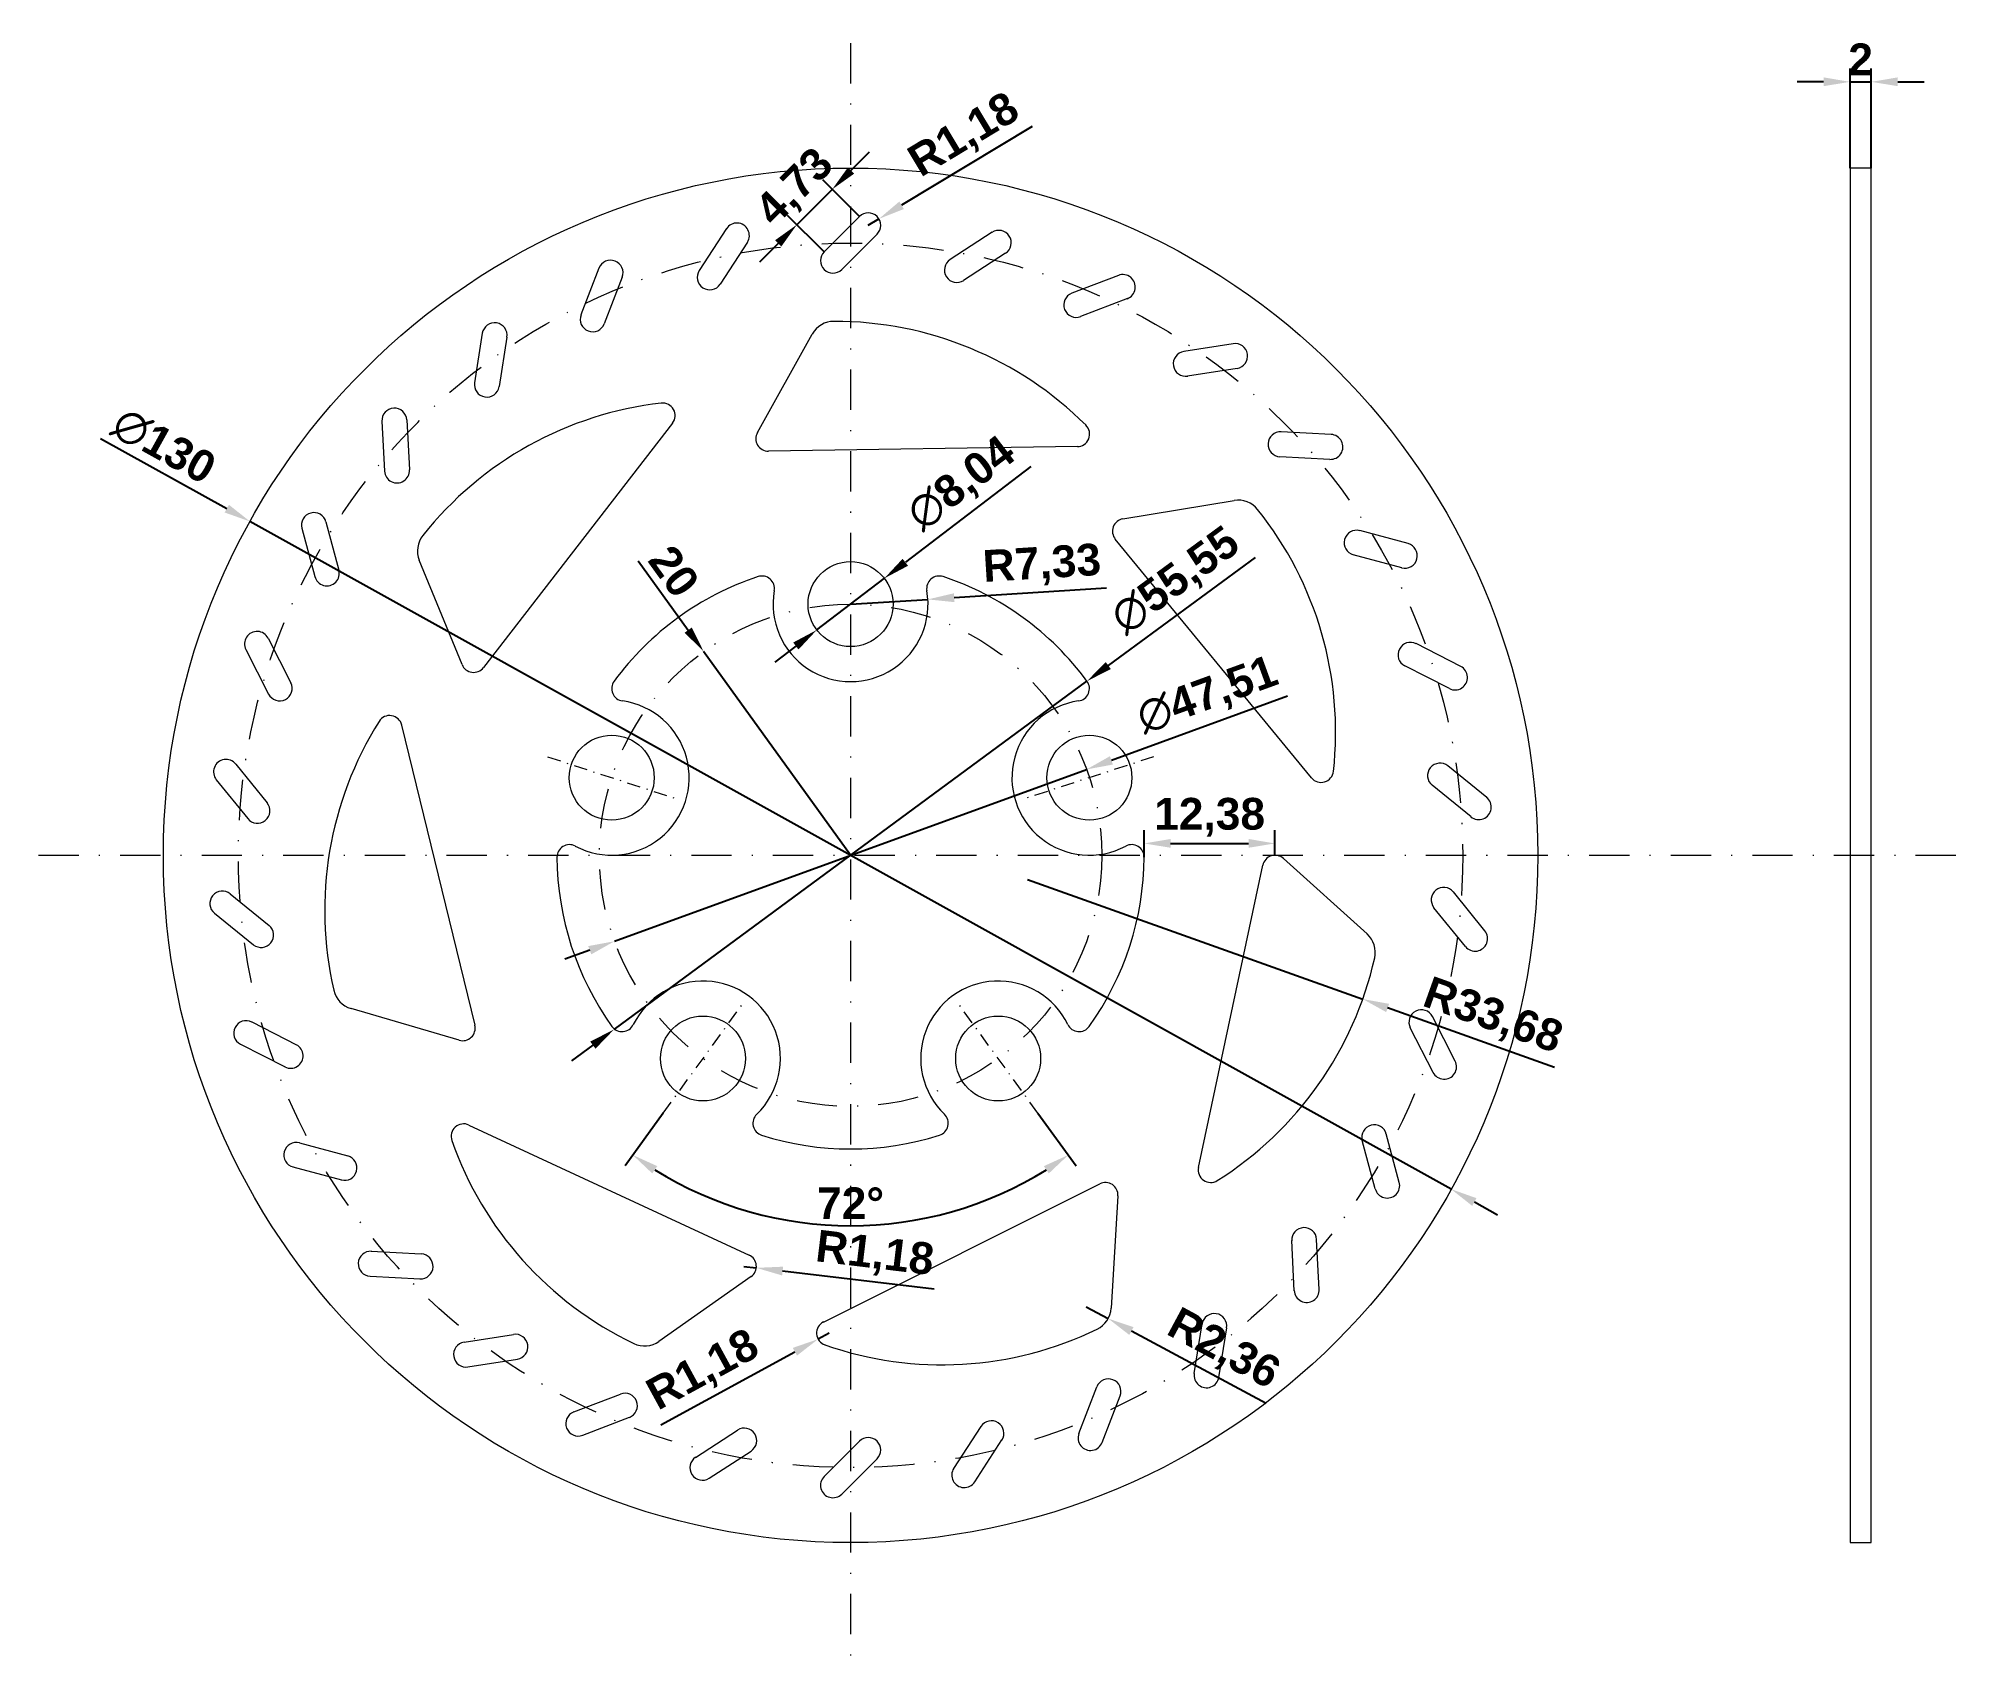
# Model space of a CAD drawing. Header units: millimetres. Extents: x -5 to 177, y -5 to 149.
import ezdxf

# ---------------------------------------------------------------- set-up
doc = ezdxf.new("R2010")
doc.units = ezdxf.units.MM
doc.linetypes.add('TRAZO_Y_PUNTO', pattern=[25.4, 12.7, -6.35, 0, -6.35])
for name, color, linetype, lineweight in [('01_Contornos', 7, 'Continuous', 20), ('03_Ejes', 1, 'TRAZO_Y_PUNTO', 18), ('04_Cotas', 3, 'Continuous', 18)]:
    doc.layers.add(name, color=color, linetype=linetype, lineweight=lineweight)
doc.styles.add('EstiloCota', font='arialbd.ttf', dxfattribs={"height": 3})
doc.dimstyles.new('CotasUNE', dxfattribs={"dimtxt": 3, "dimasz": 2.5, "dimexe": 1.25, "dimexo": 0, "dimtad": 1, "dimtxsty": 'EstiloCota', "dimcen": 2.5, "dimclrd": 256, "dimclrt": 256, "dimadec": 0, "dimazin": 0, "dimtfac": 1, "dimtix": 1, "dimtmove": 0, "dimatfit": 3, "dimfxl": 1, "dimarcsym": 0})

# ---------------------------------------------------------------- blocks, each defined once
blk = doc.blocks.new('*U9')
at = {"layer": '01_Contornos'}
for p, q in [((0.84, 2.51), (-2.51, -0.84)), ((2.51, 0.84), (-0.84, -2.51))]:
    blk.add_line(p, q, dxfattribs=at)
for centre, start, end in [((1.67, 1.67), 315, 135), ((-1.67, -1.67), 135, 315)]:
    blk.add_arc(centre, 1.18, start, end, dxfattribs=at)
blk = doc.blocks.new('*U10')
at = {"layer": '01_Contornos', "color": 0, "linetype": 'ByBlock', "lineweight": -2, "transparency": 16777216}
blk.add_blockref('*U9', (65, 122.91), dxfattribs=at)
for p, rotation in [((52.96, 121.64), 11.99999999999999), ((77.04, 121.64), 348.0000000000001), ((41.45, 117.9), 23.99999999999997), ((88.55, 117.9), 336), ((30.96, 111.85), 36), ((99.04, 111.85), 324.0000000000001), ((21.97, 103.75), 48), ((108.03, 103.75), 312), ((14.85, 93.95), 59.99999999999999), ((115.15, 93.95), 300.0000000000001), ((9.93, 82.89), 72), ((120.07, 82.89), 288.0000000000001), ((7.41, 71.05), 83.99999999999999), ((122.59, 71.05), 276.0000000000001), ((7.41, 58.95), 95.99999999999999), ((122.59, 58.95), 264), ((9.93, 47.11), 108), ((120.07, 47.11), 252.0000000000001), ((14.85, 36.05), 120), ((115.15, 36.05), 240), ((21.97, 26.25), 132), ((108.03, 26.25), 228), ((30.96, 18.15), 144), ((99.04, 18.15), 216), ((41.45, 12.1), 156.0000000000001), ((88.55, 12.1), 204), ((52.96, 8.36), 168.0000000000001), ((77.04, 8.36), 192), ((65, 7.09), 180)]:
    blk.add_blockref('*U9', p, dxfattribs=dict(at, rotation=rotation))
blk = doc.blocks.new('*U11')
at = {"layer": '01_Contornos', "color": 7}
for p, q in [((-0.32, 15.17), (7.6, 8.03)), ((-8.35, -14.05), (-2.27, 14.54))]:
    blk.add_line(p, q, dxfattribs=at)
for centre, radius, start, end in [((-1.11, 14.29), 1.18, 47.9832, 167.9832), ((6.02, 6.28), 2.36, 347.2429, 47.9832), ((-24.53, 13.2), 33.68, 302.2258, 347.2429), ((-7.2, -14.29), 1.18, 167.9832, 302.3136)]:
    blk.add_arc(centre, radius, start, end, dxfattribs=at)
blk = doc.blocks.new('*U12')
at = {"layer": '01_Contornos', "color": 0, "linetype": 'ByBlock', "lineweight": -2, "transparency": 16777216}
for p, rotation in [((70.9, 108.67), 102.8571428571428), ((34.54, 96.84), 154.2857142857143), ((102.82, 87.61), 51.4285714285714), ((21.11, 61.04), 205.7142857142858), ((40.73, 28.22), 257.1428571428572), ((78.63, 23.09), 308.5714285714286)]:
    blk.add_blockref('*U11', p, dxfattribs=dict(at, rotation=rotation))
blk.add_blockref('*U11', (106.26, 49.53), dxfattribs=at)
blk = doc.blocks.new('*D14')
at = {"layer": '04_Cotas', "lineweight": -2, "transparency": 16777216}
for p, q in [((110.06, 99.97), (96.17, 89.75)), ((49.43, 55.33), (94.16, 88.27)), ((47.42, 53.85), (45.41, 52.36))]:
    blk.add_line(p, q, dxfattribs=at)
at = {"layer": '04_Cotas', "transparency": 16777216}
for points in [[(95.93, 90.08), (96.42, 89.41), (94.16, 88.27)], [(47.17, 54.18), (47.67, 53.51), (49.43, 55.33)]]:
    blk.add_solid(points, dxfattribs=at)
at = {"layer": 'Defpoints', "color": 0}
for p in [(94.16, 88.27), (49.43, 55.33)]:
    blk.add_point(p, dxfattribs=at)
at = {"layer": '04_Cotas', "transparency": 16777216, "insert": (102.62, 97.64), "char_height": 3, "attachment_point": 5, "rotation": 36.3675, "style": 'EstiloCota'}
blk.add_mtext('∅55,55', dxfattribs=at)
blk = doc.blocks.new('*D18')
at = {"layer": '04_Cotas', "lineweight": -2, "transparency": 16777216}
for p, q in [((88.99, 140.72), (76.62, 133.28)), ((73.47, 131.38), (74.48, 131.99))]:
    blk.add_line(p, q, dxfattribs=at)
at = {"layer": '04_Cotas', "transparency": 16777216}
blk.add_solid([(76.41, 133.63), (76.84, 132.92), (74.48, 131.99)], dxfattribs=at)
at = {"layer": 'Defpoints', "color": 0}
for p in [(73.47, 131.38), (74.48, 131.99)]:
    blk.add_point(p, dxfattribs=at)
at = {"layer": '04_Cotas', "transparency": 16777216, "insert": (82.61, 139.76), "char_height": 3, "attachment_point": 5, "rotation": 31.0538, "style": 'EstiloCota'}
blk.add_mtext('R1,18', dxfattribs=at)
blk = doc.blocks.new('*D19')
at = {"layer": '04_Cotas', "lineweight": -2, "transparency": 16777216}
for p, q in [((71.83, 136.55), (73.6, 138.32)), ((66.72, 131.44), (70.06, 134.78)), ((64.95, 129.67), (63.18, 127.9))]:
    blk.add_line(p, q, dxfattribs=at)
at = {"layer": '04_Cotas', "color": 0, "lineweight": -2, "transparency": 16777216}
for p, q in [((72.63, 132.21), (69.18, 135.67)), ((69.29, 128.87), (65.84, 132.32))]:
    blk.add_line(p, q, dxfattribs=at)
at = {"layer": '04_Cotas', "transparency": 16777216}
for points in [[(71.54, 136.85), (72.13, 136.26), (70.06, 134.78)], [(64.66, 129.97), (65.25, 129.38), (66.72, 131.44)]]:
    blk.add_solid(points, dxfattribs=at)
at = {"layer": 'Defpoints', "color": 0}
for p in [(70.06, 134.78), (72.63, 132.21), (69.29, 128.87)]:
    blk.add_point(p, dxfattribs=at)
at = {"layer": '04_Cotas', "transparency": 16777216, "insert": (66.65, 134.86), "char_height": 3, "attachment_point": 5, "rotation": 45, "style": 'EstiloCota'}
blk.add_mtext('4,73', dxfattribs=at)
blk = doc.blocks.new('*D20')
at = {"layer": '04_Cotas', "lineweight": -2, "transparency": 16777216}
for p, q in [((51.71, 99.66), (56.44, 93.09)), ((71.8, 71.8), (57.9, 91.07))]:
    blk.add_line(p, q, dxfattribs=at)
at = {"layer": '04_Cotas', "transparency": 16777216}
blk.add_solid([(56.78, 93.34), (56.1, 92.85), (57.9, 91.07)], dxfattribs=at)
at = {"layer": 'Defpoints', "color": 0}
for p in [(57.9, 91.07), (71.8, 71.8)]:
    blk.add_point(p, dxfattribs=at)
at = {"layer": '04_Cotas', "transparency": 16777216, "insert": (55.09, 98.65), "char_height": 3, "attachment_point": 5, "rotation": 305.7911, "style": 'EstiloCota'}
blk.add_mtext('20', dxfattribs=at)
blk = doc.blocks.new('*D21')
at = {"layer": '04_Cotas', "color": 0, "lineweight": -2, "transparency": 16777216}
for p, q in [((54.08, 47.42), (50.47, 42.44)), ((89.51, 47.42), (93.13, 42.44))]:
    blk.add_line(p, q, dxfattribs=at)
at = {"layer": '04_Cotas', "lineweight": -2, "transparency": 16777216}
blk.add_arc((71.8, 71.8), 35.04, 238.0893, 301.9107, dxfattribs=at)
at = {"layer": '04_Cotas', "transparency": 16777216}
for points in [[(53.04, 41.71), (53.51, 42.4), (51.2, 43.45)], [(90.08, 42.4), (90.55, 41.71), (92.39, 43.45)]]:
    blk.add_solid(points, dxfattribs=at)
at = {"layer": 'Defpoints', "color": 0}
for p in [(61.59, 57.74), (82.01, 57.74), (54.08, 47.42), (89.51, 47.42), (64.51, 37.53)]:
    blk.add_point(p, dxfattribs=at)
at = {"layer": '04_Cotas', "transparency": 16777216, "insert": (71.8, 38.89), "char_height": 3, "attachment_point": 5, "style": 'EstiloCota'}
blk.add_mtext('72°', dxfattribs=at)
blk = doc.blocks.new('*D22')
at = {"layer": '04_Cotas', "lineweight": -2, "transparency": 16777216}
for p, q in [((69.76, 26.61), (68.73, 26.04)), ((53.86, 17.93), (66.53, 24.84))]:
    blk.add_line(p, q, dxfattribs=at)
at = {"layer": '04_Cotas', "transparency": 16777216}
blk.add_solid([(66.33, 25.21), (66.73, 24.48), (68.73, 26.04)], dxfattribs=at)
at = {"layer": 'Defpoints', "color": 0}
for p in [(68.73, 26.04), (69.76, 26.61)]:
    blk.add_point(p, dxfattribs=at)
at = {"layer": '04_Cotas', "transparency": 16777216, "insert": (57.92, 22.95), "char_height": 3, "attachment_point": 5, "rotation": 28.6101, "style": 'EstiloCota'}
blk.add_mtext('R1,18', dxfattribs=at)
blk = doc.blocks.new('*D23')
at = {"layer": '04_Cotas', "lineweight": -2, "transparency": 16777216}
for p, q in [((94.09, 29.1), (96.17, 27.98)), ((111.12, 19.94), (98.37, 26.8))]:
    blk.add_line(p, q, dxfattribs=at)
at = {"layer": '04_Cotas', "transparency": 16777216}
blk.add_solid([(98.56, 27.17), (98.17, 26.43), (96.17, 27.98)], dxfattribs=at)
at = {"layer": 'Defpoints', "color": 0}
for p in [(94.09, 29.1), (96.17, 27.98)]:
    blk.add_point(p, dxfattribs=at)
at = {"layer": '04_Cotas', "transparency": 16777216, "insert": (107.01, 24.95), "char_height": 3, "attachment_point": 5, "rotation": 331.7138, "style": 'EstiloCota'}
blk.add_mtext('R2,36', dxfattribs=at)
blk = doc.blocks.new('*D24')
at = {"layer": '04_Cotas', "lineweight": -2, "transparency": 16777216}
for p, q in [((61.71, 32.92), (62.88, 32.78)), ((79.7, 30.75), (65.37, 32.48))]:
    blk.add_line(p, q, dxfattribs=at)
at = {"layer": '04_Cotas', "transparency": 16777216}
blk.add_solid([(65.42, 32.89), (65.32, 32.06), (62.88, 32.78)], dxfattribs=at)
at = {"layer": 'Defpoints', "color": 0}
for p in [(61.71, 32.92), (62.88, 32.78)]:
    blk.add_point(p, dxfattribs=at)
at = {"layer": '04_Cotas', "transparency": 16777216, "insert": (74.07, 33.91), "char_height": 3, "attachment_point": 5, "rotation": 353.1391, "style": 'EstiloCota'}
blk.add_mtext('R1,18', dxfattribs=at)
blk = doc.blocks.new('*D25')
at = {"layer": '04_Cotas', "lineweight": -2, "transparency": 16777216}
for p, q in [((96.02, 97.05), (81.61, 96.16)), ((71.8, 95.55), (79.11, 96))]:
    blk.add_line(p, q, dxfattribs=at)
at = {"layer": '04_Cotas', "transparency": 16777216}
blk.add_solid([(81.58, 96.58), (81.63, 95.74), (79.11, 96)], dxfattribs=at)
at = {"layer": 'Defpoints', "color": 0}
for p in [(71.8, 95.55), (79.11, 96)]:
    blk.add_point(p, dxfattribs=at)
at = {"layer": '04_Cotas', "transparency": 16777216, "insert": (89.91, 99.15), "char_height": 3, "attachment_point": 5, "rotation": 3.548, "style": 'EstiloCota'}
blk.add_mtext('R7,33', dxfattribs=at)
blk = doc.blocks.new('*D26')
at = {"layer": '04_Cotas', "color": 0, "lineweight": -2, "transparency": 16777216}
for p, q in [((99.57, 71.62), (99.57, 74.17)), ((111.94, 71.8), (111.94, 74.17))]:
    blk.add_line(p, q, dxfattribs=at)
at = {"layer": '04_Cotas', "lineweight": -2, "transparency": 16777216}
blk.add_line((102.07, 72.92), (109.44, 72.92), dxfattribs=at)
at = {"layer": '04_Cotas', "transparency": 16777216}
for points in [[(102.07, 73.34), (102.07, 72.51), (99.57, 72.92)], [(109.44, 73.34), (109.44, 72.51), (111.94, 72.92)]]:
    blk.add_solid(points, dxfattribs=at)
at = {"layer": 'Defpoints', "color": 0}
for p in [(111.94, 72.92), (99.57, 71.62), (111.94, 71.8)]:
    blk.add_point(p, dxfattribs=at)
at = {"layer": '04_Cotas', "transparency": 16777216, "insert": (105.76, 75.39), "char_height": 3, "attachment_point": 5, "style": 'EstiloCota'}
blk.add_mtext('12,38', dxfattribs=at)
blk = doc.blocks.new('*D28')
at = {"layer": '04_Cotas', "lineweight": -2, "transparency": 16777216}
for p, q in [((88.53, 69.52), (120.25, 58.2)), ((138.39, 51.72), (122.6, 57.36))]:
    blk.add_line(p, q, dxfattribs=at)
at = {"layer": '04_Cotas', "transparency": 16777216}
blk.add_solid([(122.74, 57.75), (122.46, 56.97), (120.25, 58.2)], dxfattribs=at)
at = {"layer": 'Defpoints', "color": 0}
for p in [(88.53, 69.52), (120.25, 58.2)]:
    blk.add_point(p, dxfattribs=at)
at = {"layer": '04_Cotas', "transparency": 16777216, "insert": (132.5, 56.44), "char_height": 3, "attachment_point": 5, "rotation": 340.3516, "style": 'EstiloCota'}
blk.add_mtext('R33,68', dxfattribs=at)
blk = doc.blocks.new('*D30')
at = {"layer": '04_Cotas', "color": 0, "lineweight": -2, "transparency": 16777216}
for p, q in [((166.34, 136.8), (166.34, 146.2)), ((168.35, 136.8), (168.35, 146.2))]:
    blk.add_line(p, q, dxfattribs=at)
at = {"layer": '04_Cotas', "lineweight": -2, "transparency": 16777216}
for p, q in [((163.84, 144.95), (161.34, 144.95)), ((166.34, 144.95), (168.35, 144.95)), ((170.85, 144.95), (173.35, 144.95))]:
    blk.add_line(p, q, dxfattribs=at)
at = {"layer": '04_Cotas', "transparency": 16777216}
for points in [[(163.84, 145.37), (163.84, 144.54), (166.34, 144.95)], [(170.85, 145.37), (170.85, 144.54), (168.35, 144.95)]]:
    blk.add_solid(points, dxfattribs=at)
at = {"layer": 'Defpoints', "color": 0}
for p in [(168.35, 144.95), (166.34, 136.8), (168.35, 136.8)]:
    blk.add_point(p, dxfattribs=at)
at = {"layer": '04_Cotas', "transparency": 16777216, "insert": (167.34, 147.08), "char_height": 3, "attachment_point": 5, "style": 'EstiloCota'}
blk.add_mtext('2', dxfattribs=at)
blk = doc.blocks.new('*D34')
at = {"layer": '04_Cotas', "lineweight": -2, "transparency": 16777216}
for p, q in [((0.85, 111.22), (12.8, 104.59)), ((128.61, 40.22), (14.98, 103.37)), ((130.8, 39.01), (132.98, 37.79))]:
    blk.add_line(p, q, dxfattribs=at)
at = {"layer": '04_Cotas', "transparency": 16777216}
for points in [[(13, 104.95), (12.59, 104.22), (14.98, 103.37)], [(131, 39.37), (130.6, 38.64), (128.61, 40.22)]]:
    blk.add_solid(points, dxfattribs=at)
at = {"layer": 'Defpoints', "color": 0}
for p in [(14.98, 103.37), (128.61, 40.22)]:
    blk.add_point(p, dxfattribs=at)
at = {"layer": '04_Cotas', "transparency": 16777216, "insert": (6.84, 110.51), "char_height": 3, "attachment_point": 5, "rotation": 330.9377, "style": 'EstiloCota'}
blk.add_mtext('∅130', dxfattribs=at)
blk = doc.blocks.new('*D35')
at = {"layer": '04_Cotas', "lineweight": -2, "transparency": 16777216}
for p, q in [((88.85, 108.58), (76.98, 99.51)), ((68.6, 93.11), (74.99, 97.99)), ((66.62, 91.59), (64.63, 90.07))]:
    blk.add_line(p, q, dxfattribs=at)
at = {"layer": '04_Cotas', "transparency": 16777216}
for points in [[(76.72, 99.84), (77.23, 99.18), (74.99, 97.99)], [(66.37, 91.92), (66.87, 91.26), (68.6, 93.11)]]:
    blk.add_solid(points, dxfattribs=at)
at = {"layer": 'Defpoints', "color": 0}
for p in [(74.99, 97.99), (68.6, 93.11)]:
    blk.add_point(p, dxfattribs=at)
at = {"layer": '04_Cotas', "transparency": 16777216, "insert": (82.37, 106.82), "char_height": 3, "attachment_point": 5, "rotation": 37.3946, "style": 'EstiloCota'}
blk.add_mtext('∅8,04', dxfattribs=at)
blk = doc.blocks.new('*D36')
at = {"layer": '04_Cotas', "lineweight": -2, "transparency": 16777216}
for p, q in [((113.13, 86.84), (96.47, 80.77)), ((49.47, 63.67), (94.12, 79.92)), ((47.13, 62.82), (44.78, 61.96))]:
    blk.add_line(p, q, dxfattribs=at)
at = {"layer": '04_Cotas', "transparency": 16777216}
for points in [[(96.33, 81.17), (96.61, 80.38), (94.12, 79.92)], [(46.98, 63.21), (47.27, 62.43), (49.47, 63.67)]]:
    blk.add_solid(points, dxfattribs=at)
at = {"layer": 'Defpoints', "color": 0}
for p in [(94.12, 79.92), (49.47, 63.67)]:
    blk.add_point(p, dxfattribs=at)
at = {"layer": '04_Cotas', "transparency": 16777216, "insert": (105.6, 86.79), "char_height": 3, "attachment_point": 5, "rotation": 19.995, "style": 'EstiloCota'}
blk.add_mtext('∅47,51', dxfattribs=at)

msp = doc.modelspace()

# ---------------------------------------------------------------- linework, layer by layer
at = {"layer": '01_Contornos'}
for p, q in [((168.346, 136.797), (166.342, 136.797)), ((166.342, 136.797), (166.342, 6.797)), ((168.346, 6.797), (168.346, 136.797)), ((166.342, 6.797), (168.346, 6.797))]:
    msp.add_line(p, q, dxfattribs=at)
at = {"layer": '01_Contornos', "color": 7}
for centre, radius in [((71.797, 71.797), 65), ((71.797, 95.552), 4.018), ((49.205, 79.138), 4.018), ((94.389, 79.138), 4.018), ((57.834, 52.579), 4.018), ((85.76, 52.579), 4.018)]:
    msp.add_circle(centre, radius, dxfattribs=at)
for centre, radius, start, end in [((71.797, 71.797), 27.773, 108.36753, 143.63247), ((63.418, 97.033), 1.182, 349.972, 108.36753), ((71.797, 95.552), 7.327, 169.972, 10.028), ((80.176, 97.033), 1.182, 71.63247, 190.028), ((71.797, 71.797), 27.773, 36.36753, 71.63247), ((50.385, 87.564), 1.182, 143.63247, 262.028), ((93.209, 87.564), 1.182, 277.972, 36.36753), ((49.205, 79.138), 7.327, 241.972, 82.028), ((94.389, 79.138), 7.327, 97.972, 298.028), ((45.207, 71.626), 1.182, 61.972, 180.36753), ((98.387, 71.626), 1.182, 359.63247, 118.028), ((71.797, 71.797), 27.773, 180.36753, 215.63247), ((71.797, 71.797), 27.773, 324.36753, 359.63247), ((57.834, 52.579), 7.327, 313.972, 154.028), ((85.76, 52.579), 7.327, 25.972, 226.028), ((50.185, 56.306), 1.182, 215.63247, 334.028), ((93.409, 56.306), 1.182, 205.972, 324.36753), ((63.742, 46.455), 1.182, 133.972, 252.36753), ((79.852, 46.455), 1.182, 287.63247, 46.028), ((71.797, 71.797), 27.773, 252.36753, 287.63247)]:
    msp.add_arc(centre, radius, start, end, dxfattribs=at)
at = {"layer": '03_Ejes', "ltscale": 0.3}
for p, q in [((71.797, 148.615), (71.797, -5.021)), ((-5.021, 71.797), (176.885, 71.797))]:
    msp.add_line(p, q, dxfattribs=at)
at = {"layer": '03_Ejes', "ltscale": 0.1}
for p, q in [((43.136, 81.11), (55.275, 77.165)), ((100.458, 81.11), (88.319, 77.165)), ((54.083, 47.416), (61.586, 57.742)), ((89.511, 47.416), (82.008, 57.742))]:
    msp.add_line(p, q, dxfattribs=at)
at = {"layer": '03_Ejes', "ltscale": 0.3}
for radius in [57.909, 23.755]:
    msp.add_circle((71.797, 71.797), radius, dxfattribs=at)

# ---------------------------------------------------------------- block references
at = {"layer": '01_Contornos'}
for name in ['*U10', '*U12']:
    msp.add_blockref(name, (6.797, 6.797), dxfattribs=at)

# ---------------------------------------------------------------- dimensions: what is measured, and where the dimension line sits
at = {"layer": '04_Cotas'}
for base, p1, p2, picture, middle in [((168.346, 144.952), (166.342, 136.797), (168.346, 136.797), '*D30', (167.344, 147.083)), ((111.945, 72.922), (99.569, 71.619), (111.945, 71.797), '*D26', (105.757, 75.388))]:
    dim = msp.add_linear_dim(base=base, p1=p1, p2=p2, dimstyle='CotasUNE', dxfattribs=at)
    dim.commit()
    dim.dimension.update_dxf_attribs({"geometry": picture, "text_midpoint": middle})
for center, mpoint, picture, middle in [((73.468, 131.377), (74.481, 131.987), '*D18', (82.606, 139.758)), ((71.797, 95.552), (79.11, 96.005), '*D25', (89.91, 99.145)), ((88.532, 69.522), (120.247, 58.198), '*D28', (132.504, 56.44)), ((61.714, 32.918), (62.884, 32.777), '*D24', (74.07, 33.915)), ((94.09, 29.102), (96.166, 27.984), '*D23', (107.011, 24.948)), ((69.761, 26.606), (68.727, 26.042), '*D22', (57.916, 22.954))]:
    dim = msp.add_radius_dim(center=center, mpoint=mpoint, dimstyle='CotasUNE', dxfattribs=at)
    dim.commit()
    dim.dimension.update_dxf_attribs({"geometry": picture, "text_midpoint": middle})
dim = msp.add_aligned_dim(p1=(69.29, 128.87), p2=(72.633, 132.213), distance=3.635, dimstyle='CotasUNE', dxfattribs=at)
dim.commit()
dim.dimension.update_dxf_attribs({"geometry": '*D19', "text_midpoint": (66.648, 134.855)})
for p1, p2, picture, middle in [((128.613, 40.223), (14.981, 103.371), '*D34', (6.838, 110.506)), ((68.605, 93.111), (74.989, 97.992), '*D35', (83.904, 104.806)), ((49.4336, 55.3288), (94.1604, 88.2652), '*D14', (102.6209, 97.6389))]:
    dim = msp.add_diameter_dim_2p(p1=p1, p2=p2, dimstyle='CotasUNE', dxfattribs=at)
    dim.commit()
    dim.dimension.update_dxf_attribs({"geometry": picture, "text_midpoint": middle})
dim = msp.add_radius_dim(center=(71.797, 71.797), mpoint=(57.905, 91.066), text='20', dimstyle='CotasUNE', dxfattribs=at)
dim.commit()
dim.dimension.update_dxf_attribs({"geometry": '*D20', "text_midpoint": (55.092, 98.654)})
dim = msp.add_diameter_dim_2p(p1=(49.474, 63.674), p2=(94.12, 79.92), dimstyle='CotasUNE', dxfattribs=at)
dim.commit()
dim.dimension.update_dxf_attribs({"geometry": '*D36', "text_midpoint": (106.463, 84.411), "dimtype": 163})
dim = msp.add_angular_dim_2l(base=(64.513, 37.527), line1=((89.511, 47.416), (82.008, 57.742)), line2=((54.083, 47.416), (61.586, 57.742)), dimstyle='CotasUNE', dxfattribs=at)
dim.commit()
dim.dimension.update_dxf_attribs({"geometry": '*D21', "text_midpoint": (71.797, 36.762), "dimtype": 162})

doc.saveas('drawing.dxf')
